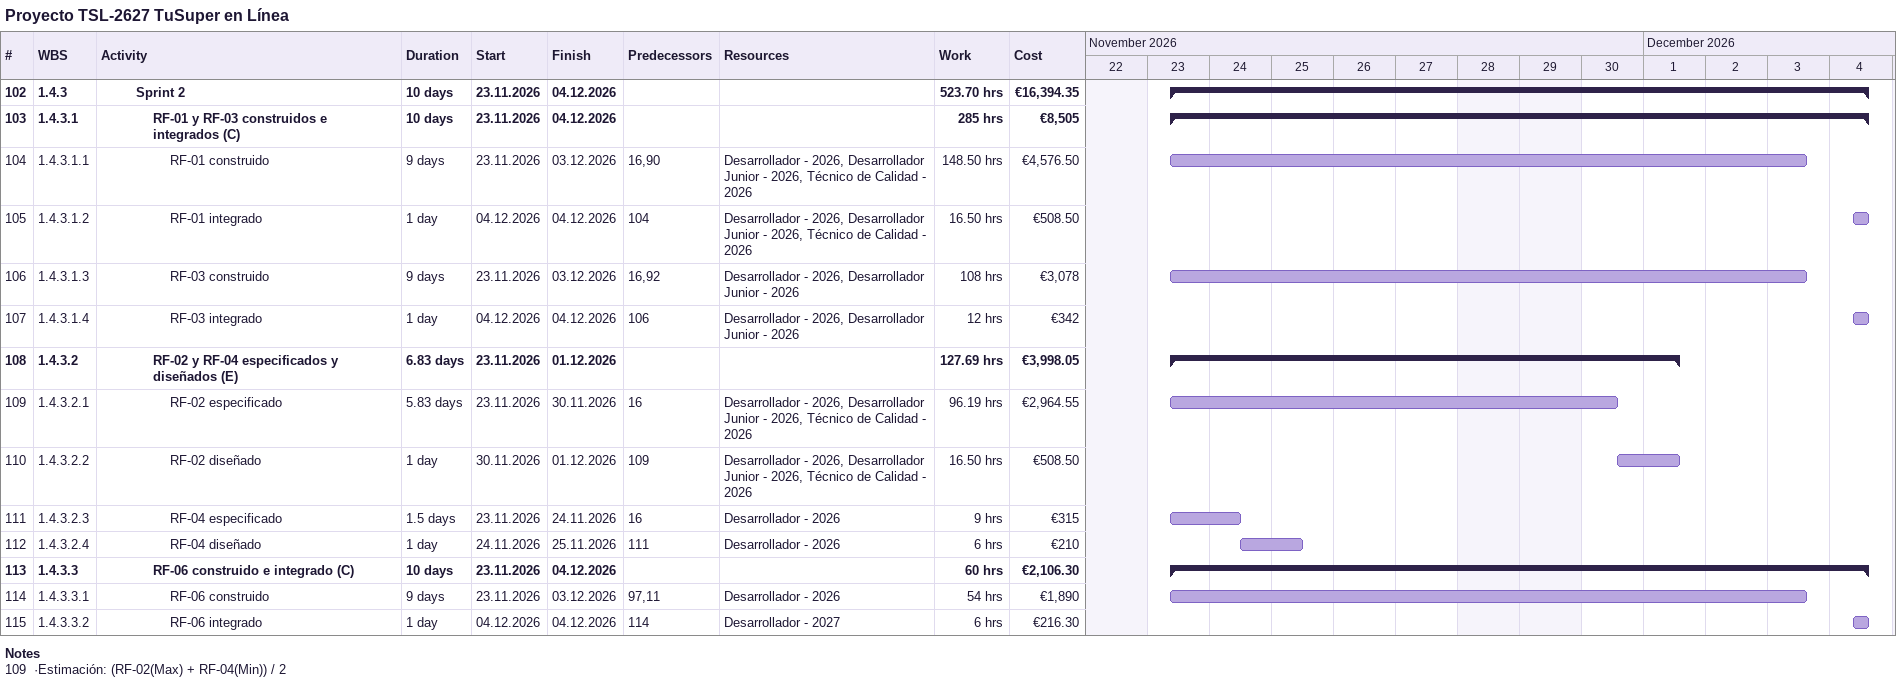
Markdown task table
Proyecto TSL-2627 TuSuper en Línea

| ID | WBS | Task | Duration | Start | Finish | Predecessors | Resources | Work (h) | Cost (€) |
|---|---|---|---|---|---|---|---|---|---|
| 102 | 1.4.3 | **Sprint 2** | 10d | 2026-11-23 | 2026-12-04 |  |  | 523.70 | 16394.35 |
| 103 | 1.4.3.1 | **RF-01 y RF-03 construidos e integrados (C)** | 10d | 2026-11-23 | 2026-12-04 |  |  | 285 | 8505 |
| 104 | 1.4.3.1.1 | RF-01 construido | 9d | 2026-11-23 | 2026-12-03 | 16, 90 | Desarrollador - 2026, Desarrollador Junior - 2026, Técnico de Calidad - 2026 | 148.50 | 4576.50 |
| 105 | 1.4.3.1.2 | RF-01 integrado | 1d | 2026-12-04 | 2026-12-04 | 104 | Desarrollador - 2026, Desarrollador Junior - 2026, Técnico de Calidad - 2026 | 16.50 | 508.50 |
| 106 | 1.4.3.1.3 | RF-03 construido | 9d | 2026-11-23 | 2026-12-03 | 16, 92 | Desarrollador - 2026, Desarrollador Junior - 2026 | 108 | 3078 |
| 107 | 1.4.3.1.4 | RF-03 integrado | 1d | 2026-12-04 | 2026-12-04 | 106 | Desarrollador - 2026, Desarrollador Junior - 2026 | 12 | 342 |
| 108 | 1.4.3.2 | **RF-02 y RF-04 especificados y diseñados (E)** | 6.83d | 2026-11-23 | 2026-12-01 |  |  | 127.69 | 3998.05 |
| 109 | 1.4.3.2.1 | RF-02 especificado | 5.83d | 2026-11-23 | 2026-11-30 | 16 | Desarrollador - 2026, Desarrollador Junior - 2026, Técnico de Calidad - 2026 | 96.19 | 2964.55 |
| 110 | 1.4.3.2.2 | RF-02 diseñado | 1d | 2026-11-30 | 2026-12-01 | 109 | Desarrollador - 2026, Desarrollador Junior - 2026, Técnico de Calidad - 2026 | 16.50 | 508.50 |
| 111 | 1.4.3.2.3 | RF-04 especificado | 1.5d | 2026-11-23 | 2026-11-24 | 16 | Desarrollador - 2026 | 9 | 315 |
| 112 | 1.4.3.2.4 | RF-04 diseñado | 1d | 2026-11-24 | 2026-11-25 | 111 | Desarrollador - 2026 | 6 | 210 |
| 113 | 1.4.3.3 | **RF-06 construido e integrado (C)** | 10d | 2026-11-23 | 2026-12-04 |  |  | 60 | 2106.30 |
| 114 | 1.4.3.3.1 | RF-06 construido | 9d | 2026-11-23 | 2026-12-03 | 97, 11 | Desarrollador - 2026 | 54 | 1890 |
| 115 | 1.4.3.3.2 | RF-06 integrado | 1d | 2026-12-04 | 2026-12-04 | 114 | Desarrollador - 2027 | 6 | 216.30 |

Notes
- 109: ·Estimación: (RF-02(Max) + RF-04(Min)) / 2
